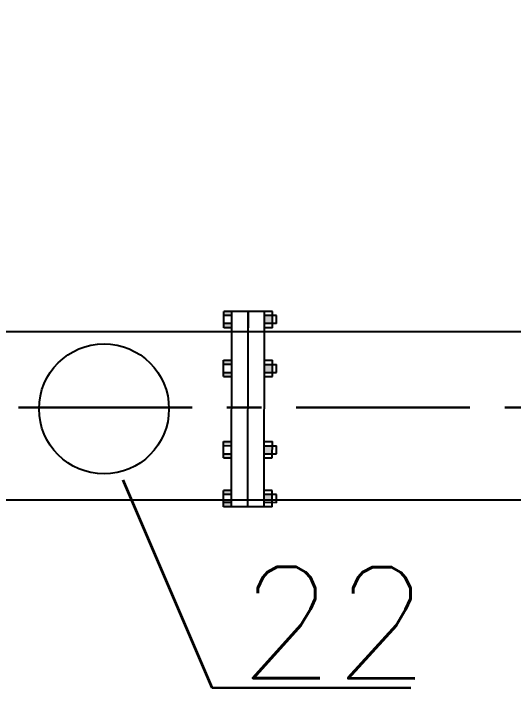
# Model space of a CAD drawing. Header units: inches. Extents: x 191440 to 383551, y 141400 to 284946.
# Drawn here: x 191704.517 to 191706.315, y 141562.069 to 141564.542 of the extents above; entities that cross this region are included whole.
import ezdxf

# ---------------------------------------------------------------- set-up
doc = ezdxf.new("R2010")
doc.units = ezdxf.units.IN
doc.header["$MEASUREMENT"] = 0
doc.linetypes.add('CENTER', pattern=[2, 1.25, -0.25, 0.25, -0.25])
doc.layers.add('PIPING', color=40, linetype='Continuous', lineweight=30)
doc.layers.add('WB-SJ3-M-SECTA - P-TW', color=7, linetype='Continuous', lineweight=35)
doc.layers.add('Sanitary', color=6, linetype='Continuous')
doc.styles.add('ROMANS', font='romans', dxfattribs={"height": 1})
doc.styles.get("Standard").update_dxf_attribs({"font": 'txt.shx', "height": 0.2})
doc.dimstyles.new('osama', dxfattribs={"dimtxt": 50, "dimasz": 45, "dimexe": 0.18, "dimexo": 0.0625, "dimgap": 0.2, "dimtad": 0, "dimdec": 0, "dimzin": 0, "dimdsep": 46, "dimtxsty": 'ROMANS', "dimcen": 0, "dimse1": 1, "dimse2": 1, "dimclrd": 3, "dimclre": 3, "dimclrt": 5, "dimadec": 0, "dimazin": 0, "dimtfac": 0.6, "dimtdec": 0, "dimtmove": 2, "dimatfit": 3, "dimfxl": 1, "dimtolj": 1, "dimtzin": 0, "dimarcsym": 0})

# ---------------------------------------------------------------- blocks, each defined once
blk = doc.blocks.new('FLANGE')
h = blk.add_hatch(color=256)
h.dxf.hatch_style = 1
h.paths.add_polyline_path([(2834.85683, 2262.32532), (2834.86433, 2262.32532), (2834.86433, 2262.31782), (2834.85683, 2262.31782)])
h.paths.add_polyline_path([(2834.85683, 2262.27282), (2834.85683, 2262.28032), (2834.86433, 2262.28032), (2834.86433, 2262.27282)])
h.paths.add_polyline_path([(2834.85683, 2262.39282), (2834.85683, 2262.40032), (2834.86433, 2262.40032), (2834.86433, 2262.39282)])
h.paths.add_polyline_path([(2834.85683, 2262.43782), (2834.85683, 2262.44532), (2834.86433, 2262.44532), (2834.86433, 2262.43782)])
h = blk.add_hatch(color=256)
h.dxf.hatch_style = 1
h.paths.add_polyline_path([(2834.89433, 2262.26907), (2834.89433, 2262.27282), (2834.90183, 2262.27282), (2834.90183, 2262.26907)])
h.paths.add_polyline_path([(2834.89433, 2262.28032), (2834.89433, 2262.28407), (2834.90183, 2262.28407), (2834.90183, 2262.28032)])
h.paths.add_polyline_path([(2834.89433, 2262.31407), (2834.89433, 2262.31782), (2834.90183, 2262.31782), (2834.90183, 2262.31407)])
h.paths.add_polyline_path([(2834.90183, 2262.32907), (2834.90183, 2262.32532), (2834.89433, 2262.32532), (2834.89433, 2262.32907)])
h.paths.add_polyline_path([(2834.90183, 2262.39282), (2834.90183, 2262.38907), (2834.89433, 2262.38907), (2834.89433, 2262.39282)])
h.paths.add_polyline_path([(2834.89433, 2262.40032), (2834.89433, 2262.40407), (2834.90183, 2262.40407), (2834.90183, 2262.40032)])
h.paths.add_polyline_path([(2834.90183, 2262.43782), (2834.90183, 2262.43407), (2834.89433, 2262.43407), (2834.89433, 2262.43782)])
h.paths.add_polyline_path([(2834.90183, 2262.44907), (2834.90183, 2262.44532), (2834.89433, 2262.44532), (2834.89433, 2262.44907)])
for p, q in [((2834.85308, 2262.44532), (2834.85308, 2262.43782)), ((2834.85308, 2262.44532), (2834.86433, 2262.44532)), ((2834.85683, 2262.44907), (2834.85683, 2262.43407)), ((2834.85683, 2262.44907), (2834.86433, 2262.44907)), ((2834.86433, 2262.44907), (2834.86433, 2262.26907)), ((2834.86433, 2262.44907), (2834.87933, 2262.44907)), ((2834.87933, 2262.44907), (2834.87933, 2262.26907)), ((2834.87933, 2262.44907), (2834.87933, 2262.26907)), ((2834.87933, 2262.44907), (2834.89433, 2262.44907)), ((2834.89433, 2262.44907), (2834.89433, 2262.26907)), ((2834.89433, 2262.44907), (2834.90183, 2262.44907)), ((2834.89433, 2262.44532), (2834.90183, 2262.44532)), ((2834.90183, 2262.44907), (2834.90183, 2262.43407)), ((2834.85308, 2262.43782), (2834.86433, 2262.43782)), ((2834.85683, 2262.43407), (2834.86433, 2262.43407)), ((2834.89433, 2262.43782), (2834.90183, 2262.43782)), ((2834.89433, 2262.43407), (2834.90183, 2262.43407)), ((2834.85308, 2262.40032), (2834.85308, 2262.39282)), ((2834.86433, 2262.40032), (2834.85308, 2262.40032)), ((2834.85683, 2262.40407), (2834.85683, 2262.38907)), ((2834.86433, 2262.40407), (2834.85683, 2262.40407)), ((2834.90183, 2262.40407), (2834.89433, 2262.40407)), ((2834.90183, 2262.40032), (2834.89433, 2262.40032)), ((2834.90183, 2262.40407), (2834.90183, 2262.38907)), ((2834.86433, 2262.39282), (2834.85308, 2262.39282)), ((2834.86433, 2262.38907), (2834.85683, 2262.38907)), ((2834.90183, 2262.39282), (2834.89433, 2262.39282)), ((2834.90183, 2262.38907), (2834.89433, 2262.38907)), ((2834.85308, 2262.32532), (2834.85308, 2262.31782)), ((2834.86433, 2262.32532), (2834.85308, 2262.32532)), ((2834.85683, 2262.32907), (2834.85683, 2262.31407)), ((2834.86433, 2262.32907), (2834.85683, 2262.32907)), ((2834.90183, 2262.32907), (2834.89433, 2262.32907)), ((2834.90183, 2262.32532), (2834.89433, 2262.32532)), ((2834.90183, 2262.32907), (2834.90183, 2262.31407)), ((2834.86433, 2262.31782), (2834.85308, 2262.31782)), ((2834.90183, 2262.31782), (2834.89433, 2262.31782)), ((2834.86433, 2262.31407), (2834.85683, 2262.31407)), ((2834.90183, 2262.31407), (2834.89433, 2262.31407)), ((2834.85308, 2262.28032), (2834.85308, 2262.27282)), ((2834.85308, 2262.28032), (2834.86433, 2262.28032)), ((2834.85683, 2262.28407), (2834.85683, 2262.26907)), ((2834.85683, 2262.28407), (2834.86433, 2262.28407)), ((2834.87933, 2262.26907), (2834.87933, 2262.28407)), ((2834.89433, 2262.28407), (2834.90183, 2262.28407)), ((2834.89433, 2262.28032), (2834.90183, 2262.28032)), ((2834.90183, 2262.28407), (2834.90183, 2262.26907)), ((2834.85308, 2262.27282), (2834.86433, 2262.27282)), ((2834.85683, 2262.26907), (2834.86433, 2262.26907)), ((2834.86433, 2262.26907), (2834.87933, 2262.26907)), ((2834.87933, 2262.26907), (2834.89433, 2262.26907)), ((2834.89433, 2262.27282), (2834.90183, 2262.27282)), ((2834.89433, 2262.26907), (2834.90183, 2262.26907))]:
    blk.add_line(p, q)

msp = doc.modelspace()

# ---------------------------------------------------------------- linework, layer by layer
at = {"color": 5}
for points in [[(191708.06703, 141563.39833), (191701.61692, 141563.39833)], [(191701.61692, 141562.7932), (191708.06648, 141562.7932)]]:
    msp.add_lwpolyline(points, dxfattribs=at)
msp.add_circle((191704.84199, 141563.12087), 0.23383)
at = {"layer": 'PIPING', "color": 8, "linetype": 'CENTER', "ltscale": 0.5}
msp.add_lwpolyline([(191676.53406, 141563.12538), (191709.53336, 141563.12538)], dxfattribs=at)
at = {"layer": 'WB-SJ3-M-SECTA - P-TW', "color": 252}
for p, q in [((191704.91012, 141562.86575, 1587.072), (191705.22946, 141562.11903, 1587.072)), ((191705.22946, 141562.11903, 1587.072), (191705.94591, 141562.11771, 1587.072))]:
    msp.add_line(p, q, dxfattribs=at)

# ---------------------------------------------------------------- block references
at = {"xscale": 3.901451462857864, "yscale": 3.901451462857864, "zscale": 3.901451462857864, "rotation": 179.9475014826374}
msp.add_blockref('FLANGE', (202773.58707, 150379.46645, -396.768), dxfattribs=at)

# ---------------------------------------------------------------- texts
at = {"layer": 'WB-SJ3-M-SECTA - P-TW'}
msp.add_text('22', height=0.4, rotation=359.895, dxfattribs=at).set_placement((191705.32696, 141562.15297, 1587.072))

# ---------------------------------------------------------------- leaders
at = {"layer": 'Sanitary', "ltscale": 0.5}
msp.add_leader([(191679.58377, 141509.90401, -678.405), (191680.03208, 141510.20539, -678.405), (191680.49418, 141510.15354, -678.405)], dimstyle='osama', override={"dimasz": 100, "dimgap": 0.09}, dxfattribs=at)

doc.saveas('drawing.dxf')
